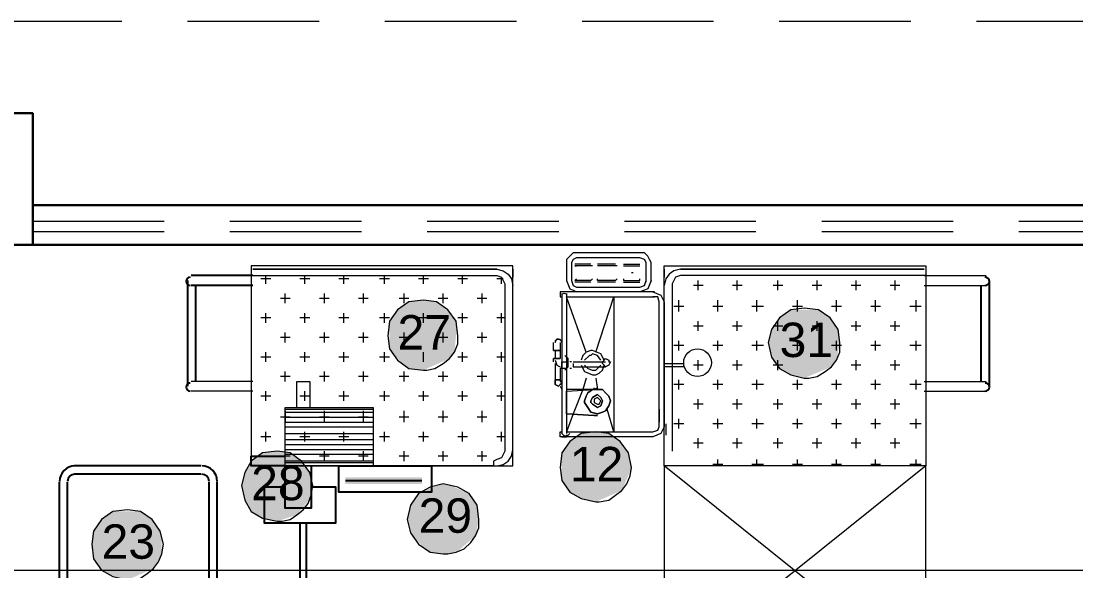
# Model space of a CAD drawing. Header units: metres. Extents: x 5 to 242, y -3 to 162.
# Drawn here: x 201.069 to 205.08, y 106.985 to 109.074 of the extents above; entities that cross this region are included whole.
import ezdxf

# ---------------------------------------------------------------- set-up
doc = ezdxf.new("R2010")
doc.units = ezdxf.units.M
doc.linetypes.add('IMPORT-Dashed _3_', pattern=[0.75, 0.5, -0.25])
doc.layers.add('1053_ARQ_BASE_MATADOURO_dwg', color=7, linetype='Continuous', lineweight=5, true_color=0x767676)
for name, color, linetype, lineweight in [('A-ESTRUTURA', 7, 'Continuous', 30), ('A-PAREDE', 7, 'Continuous', 30), ('A_PROJEÇÃO', 7, 'IMPORT-Dashed _3_', 5), ('PDF_EQUIPAMENTOS', 7, 'Continuous', 5), ('PDF_equipamentos inox', 7, 'Continuous', 5), ('PDF_EquipInox', 7, 'Continuous', 5), ('PDF_Text', 7, 'Continuous', 5)]:
    doc.layers.add(name, color=color, linetype=linetype, lineweight=lineweight)
doc.styles.add('Arial_15', font='arial.ttf', dxfattribs={"height": 0.1308})

# ---------------------------------------------------------------- blocks, each defined once
blk = doc.blocks.new('1053_ARQ_BASE_MATADOURO_dwg_arq geral tgov-4039641-TÉRREO 1_20')
at = {"layer": 'A-ESTRUTURA', "color": 253, "true_color": 0xaaaaaa, "flags": 128}
blk.add_lwpolyline([(44.3046, 25.5382), (44.3046, 25.0382), (44.5046, 25.0382), (44.5046, 25.5382)], close=True, dxfattribs=at)
at = {"layer": 'A-PAREDE', "color": 253, "true_color": 0xaaaaaa}
for p, q in [((49.3046, 25.1882), (44.5046, 25.1882)), ((49.3046, 25.0382), (44.5046, 25.0382))]:
    blk.add_line(p, q, dxfattribs=at)
at = {"layer": 'A_PROJEÇÃO', "color": 253, "true_color": 0xaaaaaa}
for p, q in [((44.5046, 25.1282), (49.3046, 25.1282)), ((44.5046, 25.0882), (49.3046, 25.0882))]:
    blk.add_line(p, q, dxfattribs=at)
at = {"layer": 'A_PROJEÇÃO', "color": 253, "true_color": 0xaaaaaa, "flags": 128}
blk.add_lwpolyline([(28.6296, 25.1021), (28.6296, 25.8882), (55.2046, 25.8882), (55.2046, 15.2832)], dxfattribs=at)
blk = doc.blocks.new('1053_ARQ_BASE_MATADOURO_dwg_ARQ GALPAO TGOV-4039645-TÉRREO 1_20')
at = {"layer": 'PDF_EQUIPAMENTOS', "true_color": 0xe2e2e2}
blk.add_hatch(color=254, dxfattribs=at).paths.add_polyline_path([(3.8764, 14.2735), (3.9196, 14.2735), (3.9196, 14.2982), (3.6291, 14.2982), (3.6291, 14.2735), (3.7898, 14.2735)])
at = {"layer": 'PDF_Text', "true_color": 0xe2e2e2}
h = blk.add_hatch(color=254, dxfattribs=at)
h.paths.add_polyline_path([(10.8687, 8.3693), (10.9058, 8.3796), (10.9738, 8.4373), (10.9861, 8.4991), (10.9799, 8.5548), (10.949, 8.5981), (10.8687, 8.631), (10.8501, 8.6352), (10.8007, 8.6228), (10.7574, 8.5981), (10.7265, 8.5548), (10.7141, 8.4991), (10.7265, 8.4497), (10.7574, 8.4064), (10.8007, 8.3755)])
h.paths.add_polyline_path([(-8.3586, 10.5022), (-8.3277, 10.5084), (-8.2535, 10.5702), (-8.2411, 10.6321), (-8.2473, 10.6877), (-8.2782, 10.7248), (-8.3215, 10.7557), (-8.3772, 10.7681), (-8.4266, 10.7557), (-8.4699, 10.7248), (-8.5008, 10.6877), (-8.5132, 10.6321), (-8.5008, 10.5826), (-8.4699, 10.5393), (-8.4266, 10.5084)])
h.paths.add_polyline_path([(8.4761, 10.5888), (8.5255, 10.595), (8.5997, 10.6568), (8.6121, 10.7186), (8.5997, 10.7743), (8.575, 10.8175), (8.5317, 10.8423), (8.4761, 10.8546), (8.4266, 10.8423), (8.3833, 10.8175), (8.3524, 10.7743), (8.3401, 10.7186), (8.3524, 10.6692), (8.3833, 10.6259), (8.4266, 10.595)])
h.paths.add_polyline_path([(0.4328, 11.7944), (0.5131, 11.8191), (0.5379, 11.8488), (0.5688, 11.9242), (0.5379, 12.0123), (0.5317, 12.0231), (0.4884, 12.0478), (0.4328, 12.0602), (0.3771, 12.0478), (0.34, 12.0231), (0.3091, 11.9798), (0.2968, 11.9242), (0.3091, 11.8747), (0.34, 11.8315), (0.3771, 11.8005)])
h.paths.add_polyline_path([(-9.9149, 11.9242), (-9.824, 11.9613), (-9.7851, 12.0231), (-9.7851, 12.0818), (-9.7975, 12.1205), (-9.816, 12.1529), (-9.8593, 12.1777), (-9.9149, 12.19), (-9.9644, 12.1777), (-10.0077, 12.1529), (-10.0386, 12.1097), (-10.051, 12.054), (-10.0298, 11.9922), (-10.0077, 11.9613), (-9.9644, 11.9304)])
h.paths.add_polyline_path([(-6.6584, 12.0417), (-6.5781, 12.0664), (-6.5348, 12.1158), (-6.5224, 12.1777), (-6.5286, 12.2271), (-6.5595, 12.2704), (-6.6028, 12.3013), (-6.6584, 12.3137), (-6.7079, 12.3013), (-6.7512, 12.2704), (-6.7821, 12.2271), (-6.7945, 12.1777), (-6.7821, 12.122), (-6.7295, 12.0664), (-6.7079, 12.054)])
h.paths.add_polyline_path([(1.1437, 12.1035), (1.2241, 12.1282), (1.2674, 12.1715), (1.2798, 12.2395), (1.2736, 12.289), (1.2427, 12.3322), (1.1994, 12.3631), (1.1437, 12.3755), (1.0943, 12.3631), (1.051, 12.3322), (1.0201, 12.289), (1.0077, 12.2395), (1.0201, 12.1839), (1.0726, 12.1282), (1.0943, 12.1158)])
h.paths.add_polyline_path([(-2.5982, 12.2704), (-2.5611, 12.2807), (-2.4931, 12.3384), (-2.4807, 12.4002), (-2.4869, 12.4559), (-2.5178, 12.4992), (-2.5982, 12.5321), (-2.6167, 12.5363), (-2.6662, 12.5239), (-2.7095, 12.4992), (-2.7404, 12.4559), (-2.7527, 12.4002), (-2.7404, 12.3508), (-2.7095, 12.3075), (-2.6662, 12.2766)])
h.paths.add_polyline_path([(-4.7975, 12.3508), (-4.7604, 12.3611), (-4.6924, 12.4188), (-4.6801, 12.4806), (-4.6863, 12.5363), (-4.7172, 12.5795), (-4.7975, 12.6125), (-4.8161, 12.6166), (-4.8655, 12.6043), (-4.9088, 12.5795), (-4.9397, 12.5363), (-4.9397, 12.4312), (-4.9085, 12.3877), (-4.8655, 12.357)])
h.paths.add_polyline_path([(-5.5703, 12.3631), (-5.5332, 12.3734), (-5.4652, 12.4312), (-5.4529, 12.493), (-5.4591, 12.5486), (-5.49, 12.5919), (-5.5703, 12.6249), (-5.5889, 12.629), (-5.6383, 12.6166), (-5.6816, 12.5919), (-5.7125, 12.5486), (-5.7125, 12.4435), (-5.6816, 12.4002), (-5.6383, 12.3693)])
h.paths.add_polyline_path([(1.7373, 12.3755), (1.7743, 12.3858), (1.8424, 12.4435), (1.8547, 12.5053), (1.8485, 12.561), (1.8176, 12.6043), (1.7373, 12.6372), (1.7187, 12.6414), (1.6692, 12.629), (1.626, 12.6043), (1.5951, 12.561), (1.5951, 12.4559), (1.626, 12.4126), (1.6692, 12.3817)])
h.paths.add_polyline_path([(6.6584, 12.6228), (6.7388, 12.6475), (6.7821, 12.697), (6.7883, 12.7835), (6.7821, 12.8083), (6.7574, 12.8516), (6.7141, 12.8825), (6.6584, 12.8948), (6.5873, 12.867), (6.5657, 12.8516), (6.5348, 12.8083), (6.5224, 12.7588), (6.5348, 12.7032), (6.5873, 12.6475), (6.609, 12.6352)])
h.paths.add_polyline_path([(8.2473, 12.6537), (8.3462, 12.697), (8.3833, 12.7835), (8.371, 12.8392), (8.3401, 12.8825), (8.2968, 12.9134), (8.2473, 12.9196), (8.1917, 12.9134), (8.1484, 12.8825), (8.1175, 12.8392), (8.1175, 12.7341), (8.1484, 12.6908), (8.1917, 12.6599)])
h.paths.add_polyline_path([(-6.3617, 12.8268), (-6.2566, 12.8701), (-6.238, 12.8948), (-6.2257, 12.9567), (-6.238, 13.0123), (-6.2628, 13.0556), (-6.306, 13.0865), (-6.4111, 13.0865), (-6.4544, 13.0556), (-6.4853, 13.0123), (-6.4961, 12.9502), (-6.4853, 12.9072), (-6.4328, 12.8516), (-6.4111, 12.8392)])
h.paths.add_polyline_path([(9.5642, 12.8454), (9.6013, 12.8557), (9.6693, 12.9134), (9.6816, 12.9752), (9.6755, 13.0308), (9.6445, 13.0741), (9.5642, 13.1071), (9.5456, 13.1112), (9.4962, 13.0989), (9.4529, 13.0741), (9.422, 13.0308), (9.4096, 12.9752), (9.422, 12.9257), (9.4529, 12.8825), (9.4962, 12.8516)])
h.paths.add_polyline_path([(-1.9042, 12.8639), (-1.8238, 12.8886), (-1.7743, 12.9628), (-1.7743, 13.0247), (-1.7805, 13.0494), (-1.8053, 13.0927), (-1.8547, 13.125), (-1.9042, 13.1359), (-1.9536, 13.1236), (-1.9969, 13.0927), (-2.0278, 13.0494), (-2.0402, 12.9999), (-2.0278, 12.9443), (-1.9969, 12.901), (-1.9536, 12.8763)])
h.paths.add_polyline_path([(2.7203, 12.9134), (2.8192, 12.9567), (2.8563, 13.0432), (2.8439, 13.0989), (2.813, 13.1421), (2.7554, 13.1704), (2.7203, 13.1792), (2.6646, 13.1669), (2.6213, 13.1421), (2.5904, 13.0989), (2.5904, 12.9938), (2.6218, 12.9502), (2.6646, 12.9196)])
h.paths.add_polyline_path([(-0.0185, 12.9752), (0.0556, 12.9999), (0.1051, 13.0587), (0.1175, 13.1112), (0.1051, 13.1607), (0.0556, 13.2172), (0.0309, 13.2349), (-0.0185, 13.241), (-0.0742, 13.2349), (-0.1175, 13.204), (-0.1422, 13.1607), (-0.1546, 13.1112), (-0.1422, 13.0556), (-0.1175, 13.0123), (-0.0742, 12.9876)])
h.paths.add_polyline_path([(-4.3277, 13.0679), (-4.2349, 13.105), (-4.2226, 13.1223), (-4.1917, 13.1978), (-4.2226, 13.2859), (-4.2288, 13.2967), (-4.272, 13.3276), (-4.371, 13.329), (-4.3833, 13.3276), (-4.4204, 13.2967), (-4.4513, 13.2534), (-4.4637, 13.1978), (-4.4513, 13.1483), (-4.4204, 13.105), (-4.371, 13.0727)])
h.paths.add_polyline_path([(7.6044, 13.0803), (7.6538, 13.0927), (7.7033, 13.1298), (7.7404, 13.2163), (7.728, 13.2658), (7.6971, 13.3091), (7.6538, 13.34), (7.6044, 13.3523), (7.5487, 13.34), (7.5054, 13.3091), (7.4807, 13.2658), (7.4683, 13.2163), (7.4807, 13.1607), (7.5054, 13.1236), (7.5487, 13.0927)])
h.paths.add_polyline_path([(-10.7883, 13.1823), (-10.7512, 13.1885), (-10.7017, 13.2256), (-10.6646, 13.3121), (-10.677, 13.3678), (-10.7079, 13.4111), (-10.7883, 13.4451), (-10.8007, 13.4482), (-10.8563, 13.4358), (-10.8996, 13.4111), (-10.9305, 13.3678), (-10.9305, 13.2627), (-10.8996, 13.2194), (-10.8563, 13.1885)])
h.paths.add_polyline_path([(4.0989, 13.2101), (4.1298, 13.2163), (4.204, 13.2781), (4.2164, 13.34), (4.204, 13.3956), (4.1793, 13.4389), (4.136, 13.4636), (4.0557, 13.4698), (4.0309, 13.4636), (3.9876, 13.4389), (3.9567, 13.3956), (3.9444, 13.34), (3.9567, 13.2905), (3.9876, 13.2472), (4.0327, 13.2161), (4.0804, 13.2101)])
h.paths.add_polyline_path([(-7.2087, 13.241), (-7.1283, 13.2658), (-7.0788, 13.3461), (-7.0788, 13.4018), (-7.0912, 13.4373), (-7.1098, 13.4698), (-7.153, 13.5007), (-7.2087, 13.5131), (-7.2643, 13.5007), (-7.3014, 13.4698), (-7.3323, 13.4265), (-7.3447, 13.3771), (-7.3235, 13.3152), (-7.3014, 13.2843), (-7.2643, 13.2534)])
h.paths.add_polyline_path([(-9.8177, 13.2874), (-9.7682, 13.2998), (-9.7187, 13.3307), (-9.6878, 13.3863), (-9.6878, 13.4482), (-9.7002, 13.4837), (-9.7187, 13.5162), (-9.7682, 13.5484), (-9.8177, 13.5594), (-9.8733, 13.5471), (-9.9166, 13.5162), (-9.9413, 13.4729), (-9.9537, 13.4234), (-9.9378, 13.3616), (-9.9166, 13.3245), (-9.8733, 13.2998)])
h.paths.add_polyline_path([(5.4034, 13.5502), (5.4944, 13.5873), (5.5332, 13.6491), (5.5332, 13.7078), (5.5085, 13.7681), (5.5023, 13.7789), (5.4591, 13.8098), (5.354, 13.8098), (5.31, 13.778), (5.2798, 13.7356), (5.2674, 13.68), (5.2798, 13.6305), (5.323, 13.5784), (5.354, 13.5563)])
h.paths.add_polyline_path([(-0.6553, 13.6182), (-0.575, 13.6429), (-0.5564, 13.6614), (-0.5193, 13.748), (-0.5317, 13.8036), (-0.5564, 13.8469), (-0.5997, 13.8778), (-0.6553, 13.884), (-0.711, 13.8778), (-0.7543, 13.8469), (-0.779, 13.8036), (-0.7913, 13.748), (-0.779, 13.6985), (-0.7543, 13.6553), (-0.711, 13.6305)])
h.paths.add_polyline_path([(-0.0185, 13.6491), (0.0309, 13.6553), (0.0804, 13.6924), (0.1175, 13.7789), (0.1051, 13.8346), (0.0556, 13.8884), (0.0089, 13.9081), (-0.0185, 13.9149), (-0.0742, 13.9026), (-0.1175, 13.8778), (-0.1422, 13.8346), (-0.1546, 13.7789), (-0.121, 13.6924), (-0.1175, 13.6862), (-0.0742, 13.6553)])
h.paths.add_polyline_path([(-3.085, 13.6553), (-2.9799, 13.6985), (-2.9614, 13.7233), (-2.949, 13.7851), (-2.9552, 13.8407), (-2.9861, 13.884), (-3.0294, 13.9149), (-3.1345, 13.9149), (-3.1778, 13.884), (-3.2087, 13.8407), (-3.221, 13.7851), (-3.2087, 13.7356), (-3.1778, 13.6924), (-3.1345, 13.6676)])
h.paths.add_polyline_path([(-11.8022, 13.7449), (-11.728, 13.7696), (-11.6724, 13.85), (-11.6724, 13.9057), (-11.6847, 13.939), (-11.7095, 13.9737), (-11.7527, 14.0046), (-11.8022, 14.0169), (-11.8578, 14.0046), (-11.9011, 13.9737), (-11.9258, 13.9304), (-11.9382, 13.8809), (-11.9258, 13.8253), (-11.9011, 13.7882), (-11.8578, 13.7573)])
h.paths.add_polyline_path([(-7.8702, 13.748), (-7.796, 13.7727), (-7.7404, 13.8531), (-7.7404, 13.9087), (-7.7527, 13.9421), (-7.7775, 13.9768), (-7.8207, 14.0077), (-7.8702, 14.02), (-7.9258, 14.0077), (-7.9691, 13.9768), (-7.9938, 13.9335), (-8.0062, 13.884), (-7.9938, 13.8284), (-7.9691, 13.7913), (-7.9258, 13.7604)])
h.paths.add_polyline_path([(1.7682, 13.8964), (1.8238, 13.9067), (1.8918, 13.9644), (1.9042, 14.0262), (1.898, 14.0819), (1.8671, 14.1251), (1.8238, 14.1499), (1.7682, 14.1622), (1.7187, 14.1499), (1.6754, 14.1251), (1.6445, 14.0819), (1.6322, 14.0262), (1.6445, 13.9768), (1.6754, 13.9335), (1.7187, 13.9026)])
h.paths.add_polyline_path([(2.8006, 13.9087), (2.8995, 13.952), (2.9305, 14.0077), (2.9305, 14.0695), (2.9243, 14.0942), (2.8934, 14.1375), (2.8501, 14.1684), (2.7554, 14.1696), (2.745, 14.1684), (2.7017, 14.1375), (2.6708, 14.0942), (2.6646, 14.0448), (2.6708, 13.9891), (2.7017, 13.9458), (2.7554, 13.9188)])
h.paths.add_polyline_path([(4.0186, 14.0077), (4.0557, 14.018), (4.1237, 14.0757), (4.136, 14.1375), (4.1298, 14.1931), (4.0989, 14.2364), (4.0327, 14.2662), (4, 14.2735), (3.9258, 14.247), (3.9073, 14.2364), (3.8764, 14.1931), (3.864, 14.1375), (3.8764, 14.088), (3.9258, 14.0315), (3.9506, 14.0138), (4, 14.0077)])
h.paths.add_polyline_path([(3.3694, 14.1313), (3.4436, 14.156), (3.4931, 14.2148), (3.5054, 14.2673), (3.4931, 14.3168), (3.4436, 14.3733), (3.4189, 14.391), (3.3694, 14.3972), (3.3138, 14.391), (3.2705, 14.3601), (3.2458, 14.3168), (3.2334, 14.2673), (3.2458, 14.2117), (3.2705, 14.1684), (3.3138, 14.1437)])
h.paths.add_polyline_path([(4.5812, 14.2055), (4.6801, 14.2488), (4.7172, 14.3353), (4.7048, 14.391), (4.6739, 14.4342), (4.6306, 14.4652), (4.5812, 14.4713), (4.5255, 14.4652), (4.4822, 14.4342), (4.4513, 14.391), (4.4513, 14.2859), (4.4822, 14.2426), (4.5255, 14.2179)])
h.paths.add_polyline_path([(6.8996, 14.391), (6.949, 14.4013), (7.017, 14.459), (7.0294, 14.5208), (7.0232, 14.5764), (6.9923, 14.6197), (6.949, 14.6445), (6.8996, 14.6568), (6.8439, 14.6445), (6.8006, 14.6197), (6.7697, 14.5764), (6.7697, 14.4713), (6.8006, 14.4281), (6.8439, 14.3972)])
h.paths.add_polyline_path([(-4.2226, 14.4219), (-4.1855, 14.4281), (-4.136, 14.4652), (-4.0989, 14.5517), (-4.1113, 14.6074), (-4.1422, 14.6506), (-4.2226, 14.6846), (-4.2349, 14.6877), (-4.2906, 14.6754), (-4.3339, 14.6506), (-4.3648, 14.6074), (-4.3648, 14.5023), (-4.3339, 14.459), (-4.2906, 14.4281)])
h.paths.add_polyline_path([(-3.2581, 14.6135), (-3.2087, 14.6197), (-3.153, 14.6568), (-3.1221, 14.7434), (-3.1407, 14.8098), (-3.1592, 14.8423), (-3.2025, 14.867), (-3.2581, 14.8794), (-3.3094, 14.866), (-3.3509, 14.8423), (-3.3818, 14.799), (-3.3941, 14.7434), (-3.3729, 14.6815), (-3.3509, 14.6506), (-3.3076, 14.6197)])
h.paths.add_polyline_path([(-8.983, 14.6506), (-8.9027, 14.6754), (-8.8594, 14.7248), (-8.847, 14.7866), (-8.8764, 14.866), (-8.8841, 14.8794), (-8.9274, 14.9103), (-8.983, 14.9227), (-9.0325, 14.9103), (-9.0853, 14.866), (-9.1067, 14.8361), (-9.119, 14.7866), (-9.1067, 14.731), (-9.0498, 14.6754), (-9.0325, 14.663)])
h.paths.add_polyline_path([(5.3725, 14.6754), (5.4776, 14.7186), (5.4962, 14.7434), (5.5085, 14.8114), (5.4987, 14.866), (5.4714, 14.9041), (5.4281, 14.935), (5.323, 14.935), (5.2798, 14.9041), (5.2489, 14.8608), (5.2365, 14.8114), (5.2489, 14.7557), (5.2798, 14.7125), (5.323, 14.6877)])
h.paths.add_polyline_path([(3.9258, 14.7063), (4.0247, 14.7496), (4.0433, 14.7743), (4.0523, 14.866), (4.0495, 14.8917), (4, 14.9483), (3.9753, 14.9659), (3.9258, 14.9721), (3.8702, 14.9659), (3.8269, 14.935), (3.796, 14.8917), (3.796, 14.7866), (3.8442, 14.731), (3.8702, 14.7125)])
h.paths.add_polyline_path([(-0.8964, 14.7496), (-0.8161, 14.7743), (-0.7975, 14.7928), (-0.7637, 14.866), (-0.7666, 14.9103), (-0.7728, 14.935), (-0.7975, 14.9783), (-0.8408, 15.0092), (-0.8964, 15.0154), (-0.9521, 15.0092), (-0.9954, 14.9783), (-1.0201, 14.935), (-1.0281, 14.866), (-1.0201, 14.8299), (-0.9954, 14.7866), (-0.9521, 14.7619)])
h.paths.add_polyline_path([(0.7357, 14.799), (0.8346, 14.8423), (0.8532, 14.867), (0.8655, 14.9288), (0.8594, 14.9845), (0.8099, 15.041), (0.7852, 15.0587), (0.7357, 15.0649), (0.6801, 15.0587), (0.6368, 15.0278), (0.6059, 14.9845), (0.6059, 14.8794), (0.6541, 14.8237), (0.6801, 14.8052)])
h.paths.add_polyline_path([(-6.2628, 14.8361), (-6.1871, 14.866), (-6.1391, 14.9103), (-6.1268, 14.9721), (-6.1329, 15.0216), (-6.1639, 15.0649), (-6.2133, 15.0971), (-6.2628, 15.1081), (-6.3122, 15.0958), (-6.3555, 15.0649), (-6.3864, 15.0216), (-6.3988, 14.9721), (-6.3864, 14.9227), (-6.3367, 14.866), (-6.3122, 14.8485)])
h.paths.add_polyline_path([(-11.8949, 15.0772), (-11.796, 15.1205), (-11.7775, 15.1452), (-11.7651, 15.207), (-11.7713, 15.2627), (-11.8022, 15.306), (-11.8455, 15.3369), (-11.8949, 15.3431), (-11.9506, 15.3369), (-11.9939, 15.306), (-12.0248, 15.2627), (-12.0248, 15.1576), (-11.9722, 15.1019), (-11.9506, 15.0896)])
at = {"layer": 'PDF_EQUIPAMENTOS', "color": 253, "true_color": 0xaaaaaa}
for p, q in [((4.2659, 15.0896), (4.2659, 15.0587)), ((4.8408, 15.0896), (4.8408, 15.0587)), ((3.3447, 15.0525), (3.3076, 15.0525)), ((3.3261, 15.0339), (3.3261, 15.0649)), ((3.4931, 15.0525), (3.456, 15.0525)), ((3.4745, 15.0339), (3.4745, 15.0649)), ((3.6414, 15.0525), (3.6043, 15.0525)), ((3.6229, 15.0339), (3.6229, 15.0649)), ((3.796, 15.0525), (3.7589, 15.0525)), ((3.7774, 15.0339), (3.7774, 15.0649)), ((3.9444, 15.0525), (3.9073, 15.0525)), ((3.9258, 15.0339), (3.9258, 15.0649)), ((4.0927, 15.0525), (4.0557, 15.0525)), ((4.0742, 15.0339), (4.0742, 15.0649)), ((4.2288, 15.0525), (4.204, 15.0525)), ((4.2226, 15.0339), (4.2226, 15.0587)), ((4.9706, 15.0092), (4.9706, 15.0463)), ((5.119, 15.0092), (5.119, 15.0463)), ((5.2736, 15.0092), (5.2736, 15.0463)), ((5.422, 15.0092), (5.422, 15.0463)), ((5.5703, 15.0092), (5.5703, 15.0463)), ((5.7187, 15.0092), (5.7187, 15.0463)), ((5.83, 15.0649), (6.0649, 15.0649)), ((4.9892, 15.0278), (4.9521, 15.0278)), ((5.1376, 15.0278), (5.1005, 15.0278)), ((5.2921, 15.0278), (5.255, 15.0278)), ((5.4405, 15.0278), (5.4034, 15.0278)), ((5.5889, 15.0278), (5.5518, 15.0278)), ((5.7373, 15.0278), (5.7002, 15.0278)), ((5.83, 15.0278), (6.0649, 15.0278)), ((3.4189, 14.9783), (3.3818, 14.9783)), ((3.4003, 14.9598), (3.4003, 14.9968)), ((3.5672, 14.9783), (3.5302, 14.9783)), ((3.5487, 14.9598), (3.5487, 14.9968)), ((3.7156, 14.9783), (3.6785, 14.9783)), ((3.6971, 14.9598), (3.6971, 14.9968)), ((3.8702, 14.9783), (3.8331, 14.9783)), ((3.8516, 14.9598), (3.8516, 14.9968)), ((4.0186, 14.9783), (3.9815, 14.9783)), ((4, 14.9598), (4, 14.9968)), ((4.1669, 14.9783), (4.1298, 14.9783)), ((4.1484, 14.9598), (4.1484, 14.9968)), ((4.8965, 14.9288), (4.8965, 14.9721)), ((5.0448, 14.9288), (5.0448, 14.9721)), ((5.1932, 14.9288), (5.1932, 14.9721)), ((5.3478, 14.9288), (5.3478, 14.9721)), ((5.4962, 14.9288), (5.4962, 14.9721)), ((5.6445, 14.9288), (5.6445, 14.9721)), ((5.7991, 14.9288), (5.7991, 14.9721)), ((3.3261, 14.8856), (3.3261, 14.9227)), ((3.4745, 14.8856), (3.4745, 14.9227)), ((3.6229, 14.8856), (3.6229, 14.9227)), ((3.7774, 14.8856), (3.7774, 14.9227)), ((3.9258, 14.8856), (3.9258, 14.9227)), ((4.0742, 14.8856), (4.0742, 14.9227)), ((4.2226, 14.8856), (4.2226, 14.9227)), ((4.8223, 14.9041), (4.8223, 14.9536)), ((4.915, 14.9474), (4.8779, 14.9474)), ((5.0634, 14.9474), (5.0263, 14.9474)), ((5.2179, 14.9474), (5.1747, 14.9474)), ((5.3663, 14.9474), (5.3292, 14.9474)), ((5.5147, 14.9474), (5.4776, 14.9474)), ((5.6631, 14.9474), (5.626, 14.9474)), ((5.8176, 14.9474), (5.7744, 14.9474)), ((3.3447, 14.9041), (3.3076, 14.9041)), ((3.4931, 14.9041), (3.456, 14.9041)), ((3.6414, 14.9041), (3.6043, 14.9041)), ((3.796, 14.9041), (3.7589, 14.9041)), ((3.9444, 14.9041), (3.9073, 14.9041)), ((4.0927, 14.9041), (4.0557, 14.9041)), ((4.2349, 14.9041), (4.204, 14.9041)), ((4.9706, 14.8547), (4.9706, 14.8917)), ((5.119, 14.8547), (5.119, 14.8917)), ((5.2736, 14.8547), (5.2736, 14.8917)), ((5.422, 14.8547), (5.422, 14.8917)), ((5.5703, 14.8547), (5.5703, 14.8917)), ((5.7187, 14.8547), (5.7187, 14.8917)), ((3.4003, 14.8114), (3.4003, 14.8485)), ((3.5487, 14.8114), (3.5487, 14.8485)), ((3.6971, 14.8114), (3.6971, 14.8485)), ((3.8516, 14.8114), (3.8516, 14.8485)), ((4, 14.8114), (4, 14.8485)), ((4.1484, 14.8114), (4.1484, 14.8485)), ((4.9892, 14.8732), (4.9521, 14.8732)), ((5.1376, 14.8732), (5.1005, 14.8732)), ((5.2921, 14.8732), (5.255, 14.8732)), ((5.4405, 14.8732), (5.4034, 14.8732)), ((5.5889, 14.8732), (5.5518, 14.8732)), ((5.7373, 14.8732), (5.7002, 14.8732)), ((3.4189, 14.8299), (3.3818, 14.8299)), ((3.5672, 14.8299), (3.5302, 14.8299)), ((3.7156, 14.8299), (3.6785, 14.8299)), ((3.8702, 14.8299), (3.8331, 14.8299)), ((4.0186, 14.8299), (3.9815, 14.8299)), ((4.1669, 14.8299), (4.1298, 14.8299)), ((4.8965, 14.7805), (4.8965, 14.8176)), ((5.0448, 14.7805), (5.0448, 14.8176)), ((5.1932, 14.7805), (5.1932, 14.8176)), ((5.3478, 14.7805), (5.3478, 14.8176)), ((5.4962, 14.7805), (5.4962, 14.8176)), ((5.6445, 14.7805), (5.6445, 14.8176)), ((5.7991, 14.7805), (5.7991, 14.8176)), ((3.3261, 14.7372), (3.3261, 14.7743)), ((3.4745, 14.7372), (3.4745, 14.7743)), ((3.6229, 14.7372), (3.6229, 14.7743)), ((3.7774, 14.7372), (3.7774, 14.7743)), ((3.9258, 14.7372), (3.9258, 14.7743)), ((4.0742, 14.7372), (4.0742, 14.7743)), ((4.2226, 14.7372), (4.2226, 14.7743)), ((4.915, 14.799), (4.8779, 14.799)), ((5.0634, 14.799), (5.0263, 14.799)), ((5.2179, 14.799), (5.1747, 14.799)), ((5.3663, 14.799), (5.3292, 14.799)), ((5.5147, 14.799), (5.4776, 14.799)), ((5.6631, 14.799), (5.626, 14.799)), ((5.8176, 14.799), (5.7744, 14.799)), ((3.3447, 14.7557), (3.3076, 14.7557)), ((3.4931, 14.7557), (3.456, 14.7557)), ((3.6414, 14.7557), (3.6043, 14.7557)), ((3.796, 14.7557), (3.7589, 14.7557)), ((4.0927, 14.7557), (4.0557, 14.7557)), ((4.2349, 14.7557), (4.204, 14.7557)), ((4.9892, 14.7248), (4.9521, 14.7248)), ((4.9706, 14.7063), (4.9706, 14.7434)), ((5.1376, 14.7248), (5.1005, 14.7248)), ((5.119, 14.7063), (5.119, 14.7434)), ((5.2921, 14.7248), (5.255, 14.7248)), ((5.2736, 14.7063), (5.2736, 14.7434)), ((5.5889, 14.7248), (5.5518, 14.7248)), ((5.5703, 14.7063), (5.5703, 14.7434)), ((5.7373, 14.7248), (5.7002, 14.7248)), ((5.7187, 14.7063), (5.7187, 14.7434)), ((3.4189, 14.6815), (3.3818, 14.6815)), ((3.4003, 14.663), (3.4003, 14.7001)), ((3.5672, 14.6815), (3.5302, 14.6815)), ((3.5487, 14.663), (3.5487, 14.7001)), ((3.7156, 14.6815), (3.6785, 14.6815)), ((3.6971, 14.663), (3.6971, 14.7001)), ((3.8702, 14.6815), (3.8331, 14.6815)), ((3.8516, 14.663), (3.8516, 14.7001)), ((4.0186, 14.6815), (3.9815, 14.6815)), ((4, 14.663), (4, 14.7001)), ((4.1669, 14.6815), (4.1298, 14.6815)), ((4.1484, 14.663), (4.1484, 14.7001)), ((3.2767, 14.663), (3.0417, 14.663)), ((4.915, 14.6506), (4.8779, 14.6506)), ((4.8965, 14.6321), (4.8965, 14.6692)), ((5.0634, 14.6506), (5.0263, 14.6506)), ((5.0448, 14.6321), (5.0448, 14.6692)), ((5.2179, 14.6506), (5.1747, 14.6506)), ((5.1932, 14.6321), (5.1932, 14.6692)), ((5.3663, 14.6506), (5.3292, 14.6506)), ((5.3478, 14.6321), (5.3478, 14.6692)), ((5.5147, 14.6506), (5.4776, 14.6506)), ((5.4962, 14.6321), (5.4962, 14.6692)), ((5.6631, 14.6506), (5.626, 14.6506)), ((5.6445, 14.6321), (5.6445, 14.6692)), ((5.8176, 14.6506), (5.7744, 14.6506)), ((5.7991, 14.6321), (5.7991, 14.6692)), ((5.83, 14.663), (6.0649, 14.663)), ((3.2767, 14.6259), (3.0417, 14.6259)), ((3.3447, 14.6074), (3.3076, 14.6074)), ((3.3261, 14.5888), (3.3261, 14.6259)), ((3.4931, 14.6074), (3.456, 14.6074)), ((3.4745, 14.5888), (3.4745, 14.6259)), ((3.6414, 14.6074), (3.6043, 14.6074)), ((3.6229, 14.5888), (3.6229, 14.6259)), ((3.796, 14.6074), (3.7589, 14.6074)), ((3.7774, 14.5888), (3.7774, 14.6259)), ((3.9444, 14.6074), (3.9073, 14.6074)), ((3.9258, 14.5888), (3.9258, 14.6259)), ((4.0927, 14.6074), (4.0557, 14.6074)), ((4.0742, 14.5888), (4.0742, 14.6259)), ((4.2349, 14.6074), (4.204, 14.6074)), ((4.2226, 14.5888), (4.2226, 14.6259)), ((5.83, 14.6259), (6.0649, 14.6259)), ((4.9892, 14.5764), (4.9521, 14.5764)), ((4.9706, 14.5579), (4.9706, 14.595)), ((5.1376, 14.5764), (5.1005, 14.5764)), ((5.119, 14.5579), (5.119, 14.595)), ((5.2921, 14.5764), (5.255, 14.5764)), ((5.2736, 14.5579), (5.2736, 14.595)), ((5.4405, 14.5764), (5.4034, 14.5764)), ((5.422, 14.5579), (5.422, 14.595)), ((5.5889, 14.5764), (5.5518, 14.5764)), ((5.5703, 14.5579), (5.5703, 14.595)), ((5.7373, 14.5764), (5.7002, 14.5764)), ((5.7187, 14.5579), (5.7187, 14.595)), ((3.4189, 14.527), (3.3818, 14.527)), ((3.4003, 14.5579), (3.7342, 14.5579)), ((3.4003, 14.5455), (3.7342, 14.5455)), ((3.4003, 14.527), (3.7342, 14.527)), ((3.5672, 14.527), (3.5302, 14.527)), ((3.5487, 14.5084), (3.5487, 14.5517)), ((3.7156, 14.527), (3.6785, 14.527)), ((3.6971, 14.5084), (3.6971, 14.5517)), ((3.8702, 14.527), (3.8331, 14.527)), ((3.8516, 14.5084), (3.8516, 14.5517)), ((4.0186, 14.527), (3.9815, 14.527)), ((4, 14.5084), (4, 14.5517)), ((4.1669, 14.527), (4.1298, 14.527)), ((4.1484, 14.5084), (4.1484, 14.5517)), ((4.8965, 14.4837), (4.8965, 14.5208)), ((5.0448, 14.4837), (5.0448, 14.5208)), ((5.1932, 14.4837), (5.1932, 14.5208)), ((5.3478, 14.4837), (5.3478, 14.5208)), ((5.4962, 14.4837), (5.4962, 14.5208)), ((5.6445, 14.4837), (5.6445, 14.5208)), ((5.7991, 14.4837), (5.7991, 14.5208)), ((3.4003, 14.4899), (3.7342, 14.4899)), ((4.847, 14.5023), (4.847, 14.459)), ((4.915, 14.5023), (4.8779, 14.5023)), ((5.0634, 14.5023), (5.0263, 14.5023)), ((5.2179, 14.5023), (5.1747, 14.5023)), ((5.3663, 14.5023), (5.3292, 14.5023)), ((5.5147, 14.5023), (5.4776, 14.5023)), ((5.6631, 14.5023), (5.626, 14.5023)), ((5.8176, 14.5023), (5.7744, 14.5023)), ((3.3447, 14.4528), (3.3076, 14.4528)), ((3.3261, 14.4342), (3.3261, 14.4713)), ((3.4003, 14.4652), (3.7342, 14.4652)), ((3.7342, 14.4404), (3.4003, 14.4404)), ((3.4931, 14.4528), (3.456, 14.4528)), ((3.4745, 14.4342), (3.4745, 14.4713)), ((3.6414, 14.4528), (3.6043, 14.4528)), ((3.6229, 14.4342), (3.6229, 14.4713)), ((3.796, 14.4528), (3.7589, 14.4528)), ((3.7774, 14.4342), (3.7774, 14.4713)), ((3.9444, 14.4528), (3.9073, 14.4528)), ((3.9258, 14.4342), (3.9258, 14.4713)), ((4.0927, 14.4528), (4.0557, 14.4528)), ((4.0742, 14.4342), (4.0742, 14.4713)), ((4.2349, 14.4528), (4.204, 14.4528)), ((4.2226, 14.4342), (4.2226, 14.4713)), ((4.9706, 14.4095), (4.9706, 14.4466)), ((5.119, 14.4095), (5.119, 14.4466)), ((5.2736, 14.4095), (5.2736, 14.4466)), ((5.422, 14.4095), (5.422, 14.4466)), ((5.5703, 14.4095), (5.5703, 14.4466)), ((5.7187, 14.4095), (5.7187, 14.4466)), ((3.7342, 14.4219), (3.4003, 14.4219)), ((3.7342, 14.4033), (3.4003, 14.4033)), ((4.9892, 14.4281), (4.9521, 14.4281)), ((5.1376, 14.4281), (5.1005, 14.4281)), ((5.2921, 14.4281), (5.255, 14.4281)), ((5.4405, 14.4281), (5.4034, 14.4281)), ((5.5889, 14.4281), (5.5518, 14.4281)), ((5.7373, 14.4281), (5.7002, 14.4281)), ((3.4189, 14.3786), (3.3818, 14.3786)), ((3.7342, 14.3848), (3.4003, 14.3848)), ((3.5672, 14.3786), (3.5302, 14.3786)), ((3.5487, 14.3601), (3.5487, 14.3972)), ((3.7156, 14.3786), (3.6785, 14.3786)), ((3.6971, 14.3601), (3.6971, 14.3972)), ((3.8702, 14.3786), (3.8331, 14.3786)), ((3.8516, 14.3601), (3.8516, 14.3972)), ((4.0186, 14.3786), (3.9815, 14.3786)), ((4, 14.3601), (4, 14.3972)), ((4.1669, 14.3786), (4.1298, 14.3786)), ((4.1484, 14.3601), (4.1484, 14.3972)), ((5.0448, 14.3415), (5.0448, 14.3662)), ((5.1932, 14.3415), (5.1932, 14.3662)), ((5.3478, 14.3415), (5.3478, 14.3662)), ((5.4962, 14.3415), (5.4962, 14.3662)), ((5.6445, 14.3415), (5.6445, 14.3662)), ((5.7991, 14.3415), (5.7991, 14.3662)), ((3.7342, 14.3539), (3.4003, 14.3539)), ((5.0634, 14.3477), (5.0263, 14.3477)), ((5.2179, 14.3477), (5.1747, 14.3477)), ((5.3663, 14.3477), (5.3292, 14.3477)), ((5.5147, 14.3477), (5.4776, 14.3477)), ((5.6631, 14.3477), (5.626, 14.3477)), ((5.8176, 14.3477), (5.7744, 14.3477)), ((3.6291, 14.2859), (3.9196, 14.2859)), ((-6.541, 13.9458), (6.5719, 13.9458))]:
    blk.add_line(p, q, dxfattribs=at)
at = {"layer": 'PDF_EQUIPAMENTOS', "color": 253, "lineweight": 25, "true_color": 0xaaaaaa}
blk.add_line((3.6291, 14.2859), (3.9196, 14.2859), dxfattribs=at)
at = {"layer": 'PDF_EQUIPAMENTOS', "color": 253, "true_color": 0xaaaaaa, "flags": 128}
for points in [[(4.2659, 15.1019), (3.2705, 15.1019), (3.2705, 14.3415)], [(4.2226, 14.3415), (4.2659, 14.3415), (4.2659, 15.1019), (3.2767, 15.1019)], [(4.204, 15.0896), (3.2767, 15.0896), (4.204, 15.0896), (4.2288, 15.0834), (4.2473, 15.071), (4.2597, 15.0525), (4.2659, 15.0278)], [(5.8362, 14.3415), (4.8408, 14.3415), (4.8408, 15.1019), (5.83, 15.1019)], [(4.8408, 15.1019), (5.8362, 15.1019), (5.8362, 14.3415), (4.915, 14.3415)], [(4.9026, 15.0896), (5.83, 15.0896), (4.9026, 15.0896), (4.8779, 15.0834), (4.8594, 15.071), (4.847, 15.0525), (4.8408, 15.0278)], [(3.2705, 15.0649), (4.204, 15.0649), (4.2226, 15.0587), (4.2349, 15.0339), (4.2349, 14.3972), (4.2226, 14.3724), (4.204, 14.3662), (4.1917, 14.3601), (4.1917, 14.3539), (4.1917, 14.3415), (4.204, 14.3415), (4.2288, 14.3477), (4.2473, 14.3601), (4.2597, 14.3786), (4.2659, 14.4033)], [(5.8362, 15.0649), (4.9026, 15.0649), (4.8841, 15.0587), (4.8717, 15.0339), (4.8717, 14.3972)], [(4.7975, 15.003), (4.8285, 14.9907), (4.8408, 14.9659), (4.8408, 14.4899), (4.8285, 14.4652), (4.7975, 14.4528), (4.4451, 14.4528), (4.4451, 14.4713), (4.4513, 14.4713)], [(4.915, 14.7186), (4.8408, 14.7186), (4.8408, 14.731), (4.915, 14.731)], [(3.4436, 14.5641), (3.4436, 14.663), (3.4931, 14.663), (3.4931, 14.5641)], [(3.4003, 14.5517), (3.4003, 14.5084), (3.7342, 14.5084)], [(4.1917, 14.3415), (3.2705, 14.3415), (4.2659, 14.3415), (4.2659, 14.3786)], [(3.7342, 14.3601), (3.4003, 14.3601), (3.4003, 14.3972)], [(5.8362, 13.544), (4.8408, 14.3415), (4.8408, 14.3786)], [(4.8408, 14.3415), (4.8408, 13.544), (5.8362, 13.544), (5.8362, 14.3415), (4.8408, 13.544)]]:
    blk.add_lwpolyline(points, dxfattribs=at)
blk.add_lwpolyline([(3.4003, 14.5641), (3.7342, 14.5641), (3.7342, 14.3415), (3.4003, 14.3415)], close=True, dxfattribs=at)
at = {"layer": 'PDF_EQUIPAMENTOS', "color": 253, "lineweight": 25, "true_color": 0xaaaaaa, "flags": 128}
for points in [[(3.4992, 14.3415), (3.4992, 14.1808), (3.4003, 14.1808), (3.4003, 14.3415), (3.2705, 14.3415), (3.2705, 14.3786), (3.4003, 14.3786)], [(3.4003, 14.2611), (3.3199, 14.2611), (3.3199, 14.1251), (3.592, 14.1251), (3.592, 14.2611), (3.4992, 14.2611)], [(3.456, 14.1251), (3.456, 13.544), (3.4807, 13.544), (3.4807, 14.1251)]]:
    blk.add_lwpolyline(points, dxfattribs=at)
blk.add_lwpolyline([(3.6043, 14.3415), (3.9567, 14.3415), (3.9567, 14.2426), (3.6043, 14.2426)], close=True, dxfattribs=at)
at = {"layer": 'PDF_EQUIPAMENTOS', "color": 253, "true_color": 0xaaaaaa}
blk.add_circle((4.9676, 14.7341), 0.0526, dxfattribs=at)
at = {"layer": 'PDF_equipamentos inox', "color": 253, "lineweight": 25, "true_color": 0xaaaaaa}
for p, q in [((3.0294, 14.6445), (3.0294, 15.0463)), ((3.2767, 15.0649), (3.0417, 15.0649)), ((6.0773, 14.6445), (6.0773, 15.0463)), ((3.2767, 15.0278), (3.0417, 15.0278)), ((3.0603, 14.663), (3.0603, 15.0278)), ((6.0464, 14.663), (6.0464, 15.0278)), ((3.0796, 14.3415), (2.5974, 14.3415)), ((2.5418, 11.4049), (2.5418, 14.2797)), ((2.5727, 11.4049), (2.5727, 14.2797)), ((3.0796, 14.3106), (2.5974, 14.3106)), ((3.1106, 11.4049), (3.1106, 14.2797)), ((3.1415, 11.4049), (3.1415, 14.2797))]:
    blk.add_line(p, q, dxfattribs=at)
for centre, radius, start, end in [((3.0386, 15.0432), 0.0155, 90.0001, 269.9999), ((6.0618, 15.0432), 0.0155, 270.0001, 89.9999), ((3.0386, 14.6414), 0.0155, 90.0001, 269.9999), ((6.0618, 14.6414), 0.0155, 270.0001, 89.9999), ((2.6005, 14.2828), 0.0587, 90, 180), ((3.0827, 14.2828), 0.0587, 360, 90), ((2.6005, 14.2828), 0.0278, 90, 180), ((3.0827, 14.2828), 0.0278, 0, 90)]:
    blk.add_arc(centre, radius, start, end, dxfattribs=at)
at = {"layer": 'PDF_EquipInox', "color": 253, "true_color": 0xaaaaaa}
for p, q in [((4.5626, 15.1081), (4.5008, 15.1081)), ((4.6553, 15.1081), (4.5873, 15.1081)), ((4.6863, 15.1081), (4.7481, 15.1081)), ((4.6863, 15.1019), (4.7481, 15.1019)), ((4.7172, 15.0772), (4.7234, 15.0772)), ((4.5626, 15.0401), (4.5008, 15.0401)), ((4.6553, 15.0401), (4.5873, 15.0401)), ((4.6863, 15.0401), (4.7481, 15.0401)), ((4.4699, 14.9968), (4.4699, 14.4652)), ((4.4266, 14.7805), (4.4266, 14.7496)), ((4.4204, 14.7372), (4.4204, 14.7496)), ((4.4266, 14.731), (4.4266, 14.663)), ((4.4699, 14.7557), (4.4699, 14.6939)), ((4.4884, 14.7372), (4.4822, 14.7372)), ((4.4946, 14.7372), (4.6183, 14.7372)), ((4.4884, 14.7125), (4.4822, 14.7125)), ((4.4451, 14.6445), (4.4513, 14.6321)), ((4.575, 14.6321), (4.4699, 14.6321)), ((4.8223, 14.5579), (4.8223, 14.5084)), ((4.4513, 14.4528), (4.4699, 14.4528))]:
    blk.add_line(p, q, dxfattribs=at)
at = {"layer": 'PDF_EquipInox', "color": 253, "true_color": 0xaaaaaa, "flags": 128}
for points in [[(4.7914, 15.0401), (4.7914, 15.1143), (4.7852, 15.1267), (4.779, 15.139), (4.7666, 15.1514), (4.7481, 15.1514), (4.507, 15.1514), (4.4946, 15.1514), (4.4822, 15.139), (4.4699, 15.1267), (4.4699, 15.1143), (4.4699, 15.0463), (4.4822, 15.0154), (4.4946, 15.0092), (4.507, 15.003)], [(4.7728, 15.0401), (4.7728, 15.1143), (4.7666, 15.1267), (4.7481, 15.1329), (4.507, 15.1329), (4.4946, 15.1267), (4.4884, 15.1143), (4.4884, 15.0463), (4.4946, 15.0278), (4.507, 15.0216), (4.7481, 15.0216), (4.7666, 15.0278), (4.7728, 15.0463)], [(4.5688, 15.1019), (4.5626, 15.1019), (4.5008, 15.1019), (4.507, 15.1019)], [(4.6615, 15.1019), (4.6553, 15.1019), (4.5873, 15.1019)], [(4.5688, 15.0525), (4.5626, 15.0463), (4.5008, 15.0463), (4.507, 15.0525)], [(4.7914, 15.0463), (4.779, 15.0154), (4.7666, 15.0092), (4.7481, 15.003), (4.5008, 15.003)], [(4.6615, 15.0525), (4.6553, 15.0463), (4.5873, 15.0463), (4.5873, 15.0525)], [(4.6863, 15.0525), (4.6863, 15.0463), (4.7481, 15.0463), (4.7481, 15.0525)], [(4.8037, 15.003), (4.4451, 15.003), (4.4451, 14.9845), (4.4513, 14.9845)], [(4.4513, 14.9968), (4.4513, 14.4652), (4.4575, 14.459), (4.4637, 14.4528), (4.4699, 14.459), (4.4761, 14.459), (4.4822, 14.4652)], [(4.5441, 14.6754), (4.5317, 14.6321), (4.4946, 14.5394), (4.4699, 14.4713), (4.7975, 14.4713), (4.8161, 14.4775), (4.8223, 14.4899), (4.8223, 14.9659), (4.8161, 14.9845), (4.7975, 14.9845)], [(4.5441, 14.7743), (4.4699, 14.9845), (4.8037, 14.9845)], [(4.5812, 14.7743), (4.6492, 14.9845), (4.6492, 14.4713), (4.6244, 14.5579)], [(4.4451, 14.8114), (4.4451, 14.7866), (4.4451, 14.7805), (4.4204, 14.7805), (4.4451, 14.7805), (4.4451, 14.7496), (4.4204, 14.7496), (4.4451, 14.7496)], [(4.4204, 14.7805), (4.4204, 14.799), (4.4204, 14.8114)], [(4.4637, 14.7063), (4.4761, 14.7186), (4.4761, 14.731), (4.4761, 14.7496), (4.4637, 14.7619)], [(4.6121, 14.7434), (4.5997, 14.7681), (4.5688, 14.7805), (4.5626, 14.7805), (4.5441, 14.7743), (4.5317, 14.7619), (4.5255, 14.7434)], [(4.5997, 14.7434), (4.5873, 14.7619), (4.5688, 14.7681), (4.5626, 14.7619), (4.5564, 14.7619), (4.5379, 14.7434)], [(4.4266, 14.7434), (4.4328, 14.7248), (4.4451, 14.7186)], [(4.4513, 14.7372), (4.4513, 14.7125), (4.4513, 14.7372), (4.4699, 14.7372)], [(4.4946, 14.731), (4.4946, 14.7186), (4.6183, 14.7186), (4.6121, 14.7248), (4.6059, 14.731), (4.6059, 14.7372), (4.6121, 14.7434), (4.6183, 14.7496), (4.6306, 14.7434), (4.6306, 14.7372), (4.6368, 14.7372), (4.6306, 14.7248), (4.6183, 14.7186)], [(4.5255, 14.7248), (4.5379, 14.7001), (4.5688, 14.6877), (4.5812, 14.6877), (4.5935, 14.6939), (4.6059, 14.7063), (4.6121, 14.7248)], [(4.5379, 14.7248), (4.5502, 14.7125), (4.5688, 14.7063), (4.575, 14.7063), (4.5812, 14.7063), (4.5997, 14.7248)], [(4.4699, 14.7125), (4.4513, 14.7125), (4.4451, 14.7125), (4.4451, 14.663), (4.4513, 14.663)], [(4.5812, 14.6754), (4.5873, 14.6321), (4.5873, 14.6383), (4.575, 14.6321), (4.5873, 14.6321)], [(4.4699, 14.6259), (4.575, 14.6321), (4.575, 14.6383)], [(4.4699, 14.5394), (4.575, 14.5332), (4.4699, 14.5394), (4.4699, 14.6259), (4.4699, 14.5394), (4.4699, 14.5455)]]:
    blk.add_lwpolyline(points, dxfattribs=at)
for points in [[(4.4266, 14.8114), (4.4328, 14.8237), (4.439, 14.8237), (4.4451, 14.8237), (4.4513, 14.8114), (4.4513, 14.8176), (4.439, 14.8237), (4.4328, 14.8237), (4.4266, 14.8176)], [(4.439, 14.6445), (4.4266, 14.6506), (4.4266, 14.6568), (4.4266, 14.6692), (4.439, 14.6692), (4.4451, 14.6692), (4.4513, 14.6568), (4.4451, 14.6506), (4.439, 14.6445), (4.4266, 14.6506), (4.4266, 14.6568), (4.4266, 14.6692), (4.439, 14.6692), (4.4451, 14.6692), (4.4513, 14.6568), (4.4451, 14.6506), (4.439, 14.6445), (4.4451, 14.6506), (4.4513, 14.6568), (4.4451, 14.6692), (4.439, 14.6692), (4.4266, 14.6692), (4.4266, 14.6568), (4.4266, 14.6506)], [(4.5873, 14.5394), (4.5626, 14.5455), (4.5502, 14.5641), (4.5379, 14.5826), (4.5379, 14.5888), (4.5441, 14.6074), (4.5502, 14.6197), (4.5688, 14.6321), (4.5873, 14.6321), (4.6059, 14.6321), (4.6183, 14.6197), (4.6306, 14.6074), (4.6368, 14.5888), (4.6306, 14.5703), (4.6183, 14.5517), (4.6059, 14.5455), (4.5873, 14.5394), (4.6059, 14.5455), (4.6183, 14.5517), (4.6306, 14.5703), (4.6368, 14.5888), (4.6306, 14.6074), (4.6183, 14.6197), (4.6059, 14.6321), (4.5873, 14.6321), (4.5688, 14.6321), (4.5502, 14.6197), (4.5441, 14.6074), (4.5379, 14.5888), (4.5379, 14.5826), (4.5502, 14.5641), (4.5626, 14.5455)], [(4.5873, 14.5641), (4.5688, 14.5764), (4.5626, 14.5826), (4.5626, 14.5888), (4.5688, 14.6012), (4.5873, 14.6135), (4.5997, 14.6012), (4.6059, 14.5888), (4.5997, 14.5703), (4.5873, 14.5641), (4.5997, 14.5703), (4.6059, 14.5888), (4.5997, 14.6012), (4.5873, 14.6135), (4.5688, 14.6012), (4.5626, 14.5888), (4.5626, 14.5826), (4.5688, 14.5764)], [(4.5873, 14.5764), (4.5935, 14.5764), (4.5997, 14.5888), (4.5935, 14.595), (4.5873, 14.6012), (4.575, 14.595), (4.575, 14.5888), (4.575, 14.5826)], [(4.5873, 14.5332), (4.575, 14.5332)]]:
    blk.add_lwpolyline(points, close=True, dxfattribs=at)
at = {"layer": 'PDF_EquipInox', "color": 253, "true_color": 0xaaaaaa}
blk.add_arc((4.4606, 14.9814), 0.0155, 55.6567, 124.3433, dxfattribs=at)
at = {"layer": 'PDF_Text', "color": 253, "true_color": 0xaaaaaa, "flags": 128}
for points in [[(4.0557, 14.8361), (4.0495, 14.8917), (4.0186, 14.935), (3.9753, 14.9659), (3.9258, 14.9721), (3.8702, 14.9659), (3.8269, 14.935), (3.796, 14.8917), (3.7898, 14.8361), (3.796, 14.7866), (3.8269, 14.7434), (3.8702, 14.7125), (3.9258, 14.7063), (3.9382, 14.7063), (3.9691, 14.7125), (4, 14.731), (4.0247, 14.7496), (4.0433, 14.7743), (4.0557, 14.8052)], [(5.5085, 14.8114), (5.5023, 14.8608), (5.4714, 14.9041), (5.4281, 14.935), (5.3725, 14.9412), (5.323, 14.935), (5.2798, 14.9041), (5.2489, 14.8608), (5.2365, 14.8114), (5.2489, 14.7557), (5.2798, 14.7125), (5.323, 14.6877), (5.3725, 14.6754), (5.3911, 14.6754), (5.422, 14.6815), (5.4529, 14.7001), (5.4776, 14.7186), (5.4962, 14.7434), (5.5085, 14.7743)], [(4.7172, 14.3353), (4.7048, 14.391), (4.6739, 14.4342), (4.6306, 14.4652), (4.5812, 14.4713), (4.5255, 14.4652), (4.4822, 14.4342), (4.4513, 14.391), (4.4451, 14.3353), (4.4513, 14.2859), (4.4822, 14.2426), (4.5255, 14.2179), (4.5812, 14.2055), (4.5935, 14.2055), (4.6306, 14.2117), (4.6553, 14.2302), (4.6801, 14.2488), (4.6986, 14.2735), (4.711, 14.3044)], [(3.5054, 14.2673), (3.4931, 14.3168), (3.4621, 14.3601), (3.4189, 14.391), (3.3694, 14.3972), (3.3138, 14.391), (3.2705, 14.3601), (3.2458, 14.3168), (3.2334, 14.2673), (3.2458, 14.2117), (3.2705, 14.1684), (3.3138, 14.1437), (3.3694, 14.1313), (3.388, 14.1313), (3.4189, 14.1375), (3.4436, 14.156), (3.4683, 14.1746), (3.4869, 14.1993), (3.4992, 14.2302)], [(4.136, 14.1375), (4.1298, 14.1931), (4.0989, 14.2364), (4.0557, 14.2611), (4, 14.2735), (3.9506, 14.2611), (3.9073, 14.2364), (3.8764, 14.1931), (3.864, 14.1375), (3.8764, 14.088), (3.9073, 14.0448), (3.9506, 14.0138), (4, 14.0077), (4.0186, 14.0077), (4.0495, 14.0138), (4.0804, 14.0262), (4.1051, 14.0509), (4.1237, 14.0757), (4.136, 14.1066)], [(2.9366, 14.0448), (2.9243, 14.0942), (2.8934, 14.1375), (2.8501, 14.1684), (2.8006, 14.1746), (2.745, 14.1684), (2.7017, 14.1375), (2.6708, 14.0942), (2.6646, 14.0448), (2.6708, 13.9891), (2.7017, 13.9458), (2.745, 13.9211), (2.8006, 13.9087), (2.813, 13.9087), (2.8501, 13.9149), (2.8748, 13.9335), (2.8995, 13.952), (2.9181, 13.9768), (2.9305, 14.0077)]]:
    blk.add_lwpolyline(points, close=True, dxfattribs=at)
at = {"layer": 'PDF_Text', "char_height": 0.1308, "width": 0.243392, "attachment_point": 1, "line_spacing_factor": 0.941778, "style": 'Arial_15'}
for s, insert in [('27', (3.8269, 14.9149)), ('31', (5.2798, 14.8863)), ('12', (4.4822, 14.4141)), ('28', (3.2705, 14.3422)), ('29', (3.9073, 14.2185)), ('23', (2.7017, 14.1197))]:
    blk.add_mtext(s, dxfattribs=dict(at, insert=insert))
blk = doc.blocks.new('1053_ARQ_BASE_MATADOURO_dwg-3625622-TÉRREO 1_20')
for name, p in [('1053_ARQ_BASE_MATADOURO_dwg_arq geral tgov-4039641-TÉRREO 1_20', (130.2098, 83.186)), ('1053_ARQ_BASE_MATADOURO_dwg_ARQ GALPAO TGOV-4039645-TÉRREO 1_20', (172.2746, 93.0419))]:
    blk.add_blockref(name, p)

msp = doc.modelspace()

# ---------------------------------------------------------------- block references
at = {"layer": '1053_ARQ_BASE_MATADOURO_dwg', "color": 253, "true_color": 0xaaaaaa}
msp.add_blockref('1053_ARQ_BASE_MATADOURO_dwg-3625622-TÉRREO 1_20', (26.3988, 0), dxfattribs=at)

doc.saveas('drawing.dxf')
